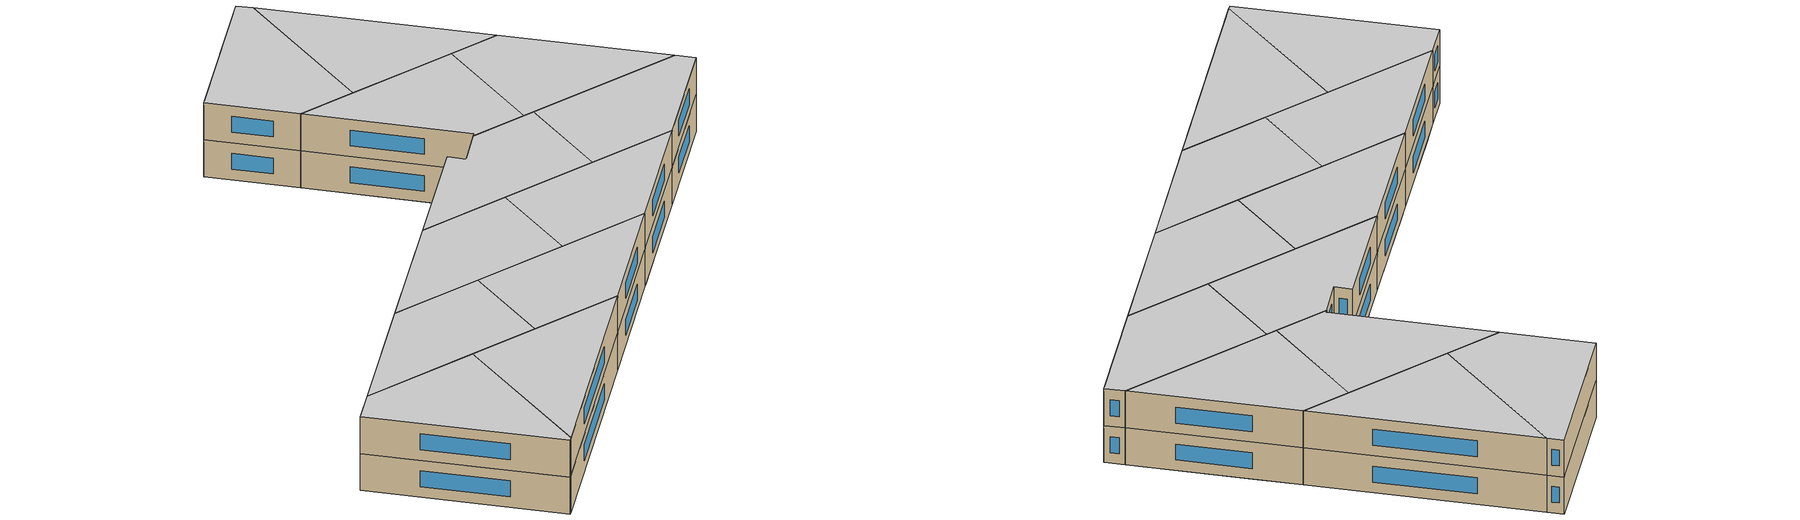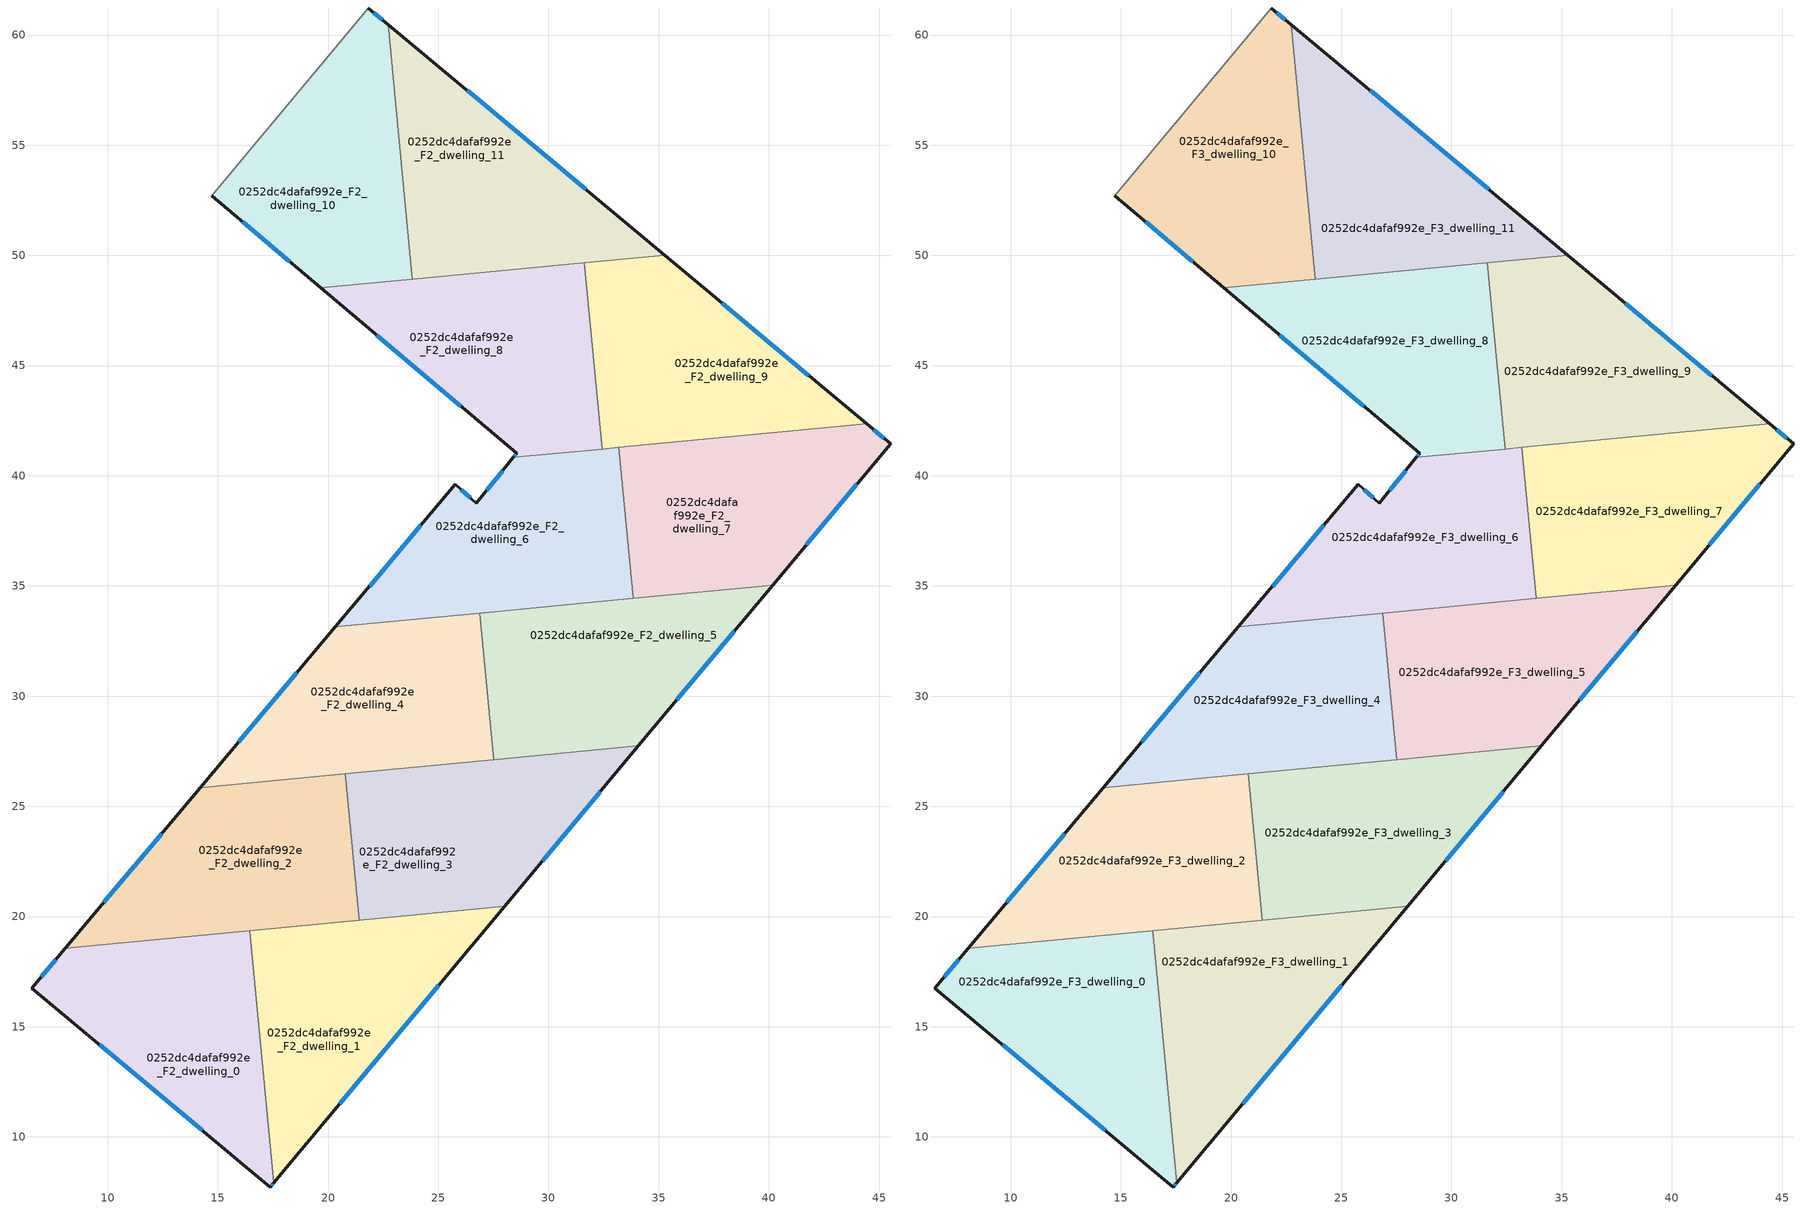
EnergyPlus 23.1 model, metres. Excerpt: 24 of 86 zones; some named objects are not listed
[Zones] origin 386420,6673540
0252dc4dafaf992e_F2_dwelling_0
 floor to 0252dc4dafaf992e_F1_dwelling_0 (EU_floor_Construction): 16.98,13.75 17.54,7.92 17.38,7.73 6.56,16.75 8.08,18.56 10.9,18.83 z6
 floor to 0252dc4dafaf992e_F1_dwelling_1 (EU_floor_Construction): 16.45,19.36 16.98,13.75 10.9,18.83 z6
 wall outside (EU_wall_Construction): 8.08,18.56 6.56,16.75 17.38,7.73 17.54,7.92 z6:9
 wall to 0252dc4dafaf992e_F2_dwelling_1 (EU_wall_Construction): 17.54,7.92 16.45,19.36 z6:9
 wall to 0252dc4dafaf992e_F2_dwelling_2 (EU_wall_Construction): 16.45,19.36 8.08,18.56 z6:9
 window (EU_Window_Construction): 17.42,7.78 17.49,7.87 / 9.65,14.17 14.29,10.31 / 7.64,18.04 6.99,17.27 z6.86:8.14
0252dc4dafaf992e_F2_dwelling_1
 floor to 0252dc4dafaf992e_F1_dwelling_1 (EU_floor_Construction): 22.98,14.44 20.18,11.08 16.98,13.75 16.45,19.36 17.03,19.41 z6
 floor to 0252dc4dafaf992e_F1_dwelling_0 (EU_floor_Construction): 20.18,11.08 17.54,7.92 16.98,13.75 z6
 floor to 0252dc4dafaf992e_F1_dwelling_2 (EU_floor_Construction): 25.79,17.81 22.98,14.44 17.03,19.41 23.16,20 z6
 floor to 0252dc4dafaf992e_F1_dwelling_3 (EU_floor_Construction): 28,20.46 25.79,17.81 23.16,20 z6
 wall outside (EU_wall_Construction): 17.54,7.92 28.01,20.46 z6:9
 wall to 0252dc4dafaf992e_F2_dwelling_3 (EU_wall_Construction): 28.01,20.46 21.41,19.83 z6:9
 wall to 0252dc4dafaf992e_F2_dwelling_2 (EU_wall_Construction): 21.41,19.83 16.45,19.36 z6:9
 window (EU_Window_Construction): 20.53,11.5 25.01,16.88 z6.86:8.14
0252dc4dafaf992e_F2_dwelling_10
 floor adiabatic (EU_floor_Construction): 23.53,52.02 23.82,48.92 19.67,48.53 14.71,52.71 17.99,56.64 z6
 floor to 0252dc4dafaf992e_F1_dwelling_10 (EU_floor_Construction): 22.72,60.47 23.53,52.02 17.99,56.64 21.82,61.23 z6
 wall outside (EU_wall_Construction): 22.72,60.47 21.82,61.23 / 14.71,52.71 19.67,48.53 z6:9
 wall adiabatic (EU_wall_Construction): 21.82,61.23 14.71,52.71 z6:9
 wall to 0252dc4dafaf992e_F2_dwelling_11 (EU_wall_Construction): 23.82,48.92 22.72,60.47 z6:9
 wall to 0252dc4dafaf992e_F2_dwelling_8 (EU_wall_Construction): 19.67,48.53 23.82,48.92 z6:9
 window (EU_Window_Construction): 22.46,60.69 22.08,61.01 / 16.13,51.52 18.26,49.72 z6.86:8.14
0252dc4dafaf992e_F2_dwelling_11
 floor to 0252dc4dafaf992e_F1_dwelling_10 (EU_floor_Construction): 33.67,51.34 32.33,49.73 26.88,49.21 23.53,52.02 22.72,60.47 z6
 floor adiabatic (EU_floor_Construction): 26.88,49.21 23.82,48.92 23.53,52.02 z6
 floor to 0252dc4dafaf992e_F1_dwelling_11 (EU_floor_Construction): 35.26,50.01 32.34,49.73 33.68,51.33 z6
 wall outside (EU_wall_Construction): 35.27,50.01 22.72,60.47 z6:9
 wall to 0252dc4dafaf992e_F2_dwelling_9 (EU_wall_Construction): 31.63,49.67 35.27,50.01 z6:9
 wall to 0252dc4dafaf992e_F2_dwelling_8 (EU_wall_Construction): 23.82,48.92 31.63,49.67 z6:9
 window (EU_Window_Construction): 31.68,53 26.3,57.48 z6.86:8.14
0252dc4dafaf992e_F2_dwelling_2
 floor to 0252dc4dafaf992e_F1_dwelling_2 (EU_floor_Construction): 21.24,21.61 21.41,19.83 17.03,19.41 12.19,23.45 14.2,25.85 15.96,26.01 z6
 floor to 0252dc4dafaf992e_F1_dwelling_3 (EU_floor_Construction): 20.78,26.47 21.24,21.61 15.96,26.01 z6
 floor to 0252dc4dafaf992e_F1_dwelling_1 (EU_floor_Construction): 17.03,19.41 10.9,18.83 9.37,20.1 12.19,23.45 z6
 floor to 0252dc4dafaf992e_F1_dwelling_0 (EU_floor_Construction): 10.9,18.83 8.08,18.56 9.37,20.1 z6
 wall outside (EU_wall_Construction): 14.2,25.85 8.08,18.56 z6:9
 wall to 0252dc4dafaf992e_F2_dwelling_3 (EU_wall_Construction): 21.41,19.83 20.78,26.47 z6:9
 wall to 0252dc4dafaf992e_F2_dwelling_4 (EU_wall_Construction): 20.78,26.47 14.2,25.85 z6:9
 window (EU_Window_Construction): 12.45,23.77 9.83,20.64 z6.86:8.14
0252dc4dafaf992e_F2_dwelling_3
 floor to 0252dc4dafaf992e_F1_dwelling_3 (EU_floor_Construction): 28.6,21.17 28,20.46 23.16,20 21.24,21.61 20.78,26.47 22.1,26.6 z6
 floor to 0252dc4dafaf992e_F1_dwelling_2 (EU_floor_Construction): 23.16,20 21.41,19.83 21.24,21.61 z6
 floor to 0252dc4dafaf992e_F1_dwelling_4 (EU_floor_Construction): 31.41,24.54 28.6,21.17 22.1,26.6 28.25,27.19 z6
 floor to 0252dc4dafaf992e_F1_dwelling_5 (EU_floor_Construction): 34.08,27.74 31.41,24.54 28.25,27.19 z6
 wall outside (EU_wall_Construction): 28.01,20.46 34.08,27.74 z6:9
 wall to 0252dc4dafaf992e_F2_dwelling_5 (EU_wall_Construction): 34.08,27.74 27.52,27.12 z6:9
 wall to 0252dc4dafaf992e_F2_dwelling_4 (EU_wall_Construction): 27.51,27.12 20.77,26.47 z6:9
 window (EU_Window_Construction): 29.74,22.54 32.35,25.66 z6.86:8.14
0252dc4dafaf992e_F2_dwelling_4
 floor to 0252dc4dafaf992e_F1_dwelling_4 (EU_floor_Construction): 27.44,27.86 27.52,27.12 22.1,26.6 17.83,30.17 20.33,33.15 21.03,33.21 z6
 floor to 0252dc4dafaf992e_F1_dwelling_5 (EU_floor_Construction): 26.88,33.77 27.44,27.86 21.03,33.21 z6
 floor to 0252dc4dafaf992e_F1_dwelling_3 (EU_floor_Construction): 22.1,26.6 15.96,26.01 15.01,26.81 17.83,30.17 z6
 floor to 0252dc4dafaf992e_F1_dwelling_2 (EU_floor_Construction): 15.96,26.01 14.2,25.85 15.01,26.81 z6
 wall outside (EU_wall_Construction): 20.33,33.15 14.2,25.85 z6:9
 wall to 0252dc4dafaf992e_F2_dwelling_5 (EU_wall_Construction): 27.52,27.12 26.88,33.77 z6:9
 wall to 0252dc4dafaf992e_F2_dwelling_6 (EU_wall_Construction): 26.88,33.77 20.33,33.15 z6:9
 window (EU_Window_Construction): 18.58,31.06 15.95,27.93 z6.86:8.14
0252dc4dafaf992e_F2_dwelling_5
 floor to 0252dc4dafaf992e_F1_dwelling_5 (EU_floor_Construction): 34.23,27.92 34.08,27.74 28.25,27.19 27.44,27.86 26.88,33.77 27.18,33.8 z6
 floor to 0252dc4dafaf992e_F1_dwelling_7 (EU_floor_Construction): 39.13,33.79 34.23,27.92 28.05,33.08 28.79,33.95 37.9,34.82 z6
 floor to 0252dc4dafaf992e_F1_dwelling_4 (EU_floor_Construction): 28.25,27.19 27.52,27.12 27.44,27.86 z6
 floor to 0252dc4dafaf992e_F1_dwelling_6 (EU_floor_Construction): 28.79,33.95 28.05,33.08 27.18,33.8 z6
 floor to 0252dc4dafaf992e_F1_dwelling_9 (EU_floor_Construction): 40.17,35.04 39.13,33.79 37.9,34.82 z6
 wall outside (EU_wall_Construction): 34.08,27.74 40.17,35.04 z6:9
 wall to 0252dc4dafaf992e_F2_dwelling_7 (EU_wall_Construction): 40.17,35.04 33.84,34.44 z6:9
 wall to 0252dc4dafaf992e_F2_dwelling_6 (EU_wall_Construction): 33.84,34.44 26.88,33.77 z6:9
 window (EU_Window_Construction): 35.82,29.83 38.43,32.96 z6.86:8.14
0252dc4dafaf992e_F2_dwelling_6
 floor to 0252dc4dafaf992e_F1_dwelling_6 (EU_floor_Construction): 32.96,38.95 28.79,33.95 27.18,33.8 23.48,36.89 25.77,39.61 26.73,38.76 28.41,40.83 30.47,41.03 z6
 floor to 0252dc4dafaf992e_F1_dwelling_7 (EU_floor_Construction): 33.45,38.54 33.84,34.44 28.79,33.95 32.96,38.95 z6
 floor to 0252dc4dafaf992e_F1_dwelling_5 (EU_floor_Construction): 27.18,33.8 21.03,33.21 20.65,33.53 23.48,36.89 z6
 floor to 0252dc4dafaf992e_F1_dwelling_9 (EU_floor_Construction): 33.18,41.29 33.45,38.54 30.47,41.03 z6
 floor to 0252dc4dafaf992e_F1_dwelling_4 (EU_floor_Construction): 21.03,33.21 20.33,33.15 20.65,33.53 z6
 wall outside (EU_wall_Construction): 28.41,40.83 26.73,38.76 25.77,39.61 20.33,33.15 z6:9
 wall to 0252dc4dafaf992e_F2_dwelling_7 (EU_wall_Construction): 33.84,34.44 33.18,41.29 z6:9
 wall to 0252dc4dafaf992e_F2_dwelling_8 (EU_wall_Construction): 32.44,41.21 28.41,40.83 z6:9
 wall to 0252dc4dafaf992e_F2_dwelling_9 (EU_wall_Construction): 33.18,41.28 32.44,41.21 z6:9
 window (EU_Window_Construction): 24.21,37.77 21.89,35 / 26.46,39 26.04,39.37 / 27.93,40.24 27.21,39.35 z6.86:8.14
0252dc4dafaf992e_F2_dwelling_7
 floor to 0252dc4dafaf992e_F1_dwelling_12 (EU_floor_Construction): 45.53,41.45 41.69,36.86 36.05,41.56 44.44,42.36 z6
 floor to 0252dc4dafaf992e_F1_dwelling_9 (EU_floor_Construction): 41.69,36.86 40.17,35.04 37.9,34.82 33.45,38.54 33.18,41.29 36.05,41.56 z6
 floor to 0252dc4dafaf992e_F1_dwelling_7 (EU_floor_Construction): 37.9,34.82 33.84,34.44 33.45,38.54 z6
 wall outside (EU_wall_Construction): 40.17,35.04 45.53,41.45 44.44,42.36 z6:9
 wall to 0252dc4dafaf992e_F2_dwelling_9 (EU_wall_Construction): 44.44,42.36 33.18,41.29 z6:9
 window (EU_Window_Construction): 41.7,36.87 44,39.62 / 45.22,41.71 44.75,42.1 z6.86:8.14
0252dc4dafaf992e_F2_dwelling_8
 floor to 0252dc4dafaf992e_F1_dwelling_9 (EU_floor_Construction): 32.09,44.87 32.43,41.21 30.47,41.03 29.34,41.97 28.56,41.02 26.51,42.76 29.84,46.75 z6
 floor to 0252dc4dafaf992e_F1_dwelling_11 (EU_floor_Construction): 31.7,48.97 32.09,44.87 29.84,46.75 z6
 floor to 0252dc4dafaf992e_F1_dwelling_6 (EU_floor_Construction): 30.47,41.03 28.41,40.83 28.57,41.02 29.34,41.97 z6
 floor to 0252dc4dafaf992e_F1_dwelling_8 (EU_floor_Construction): 29.84,46.75 27.28,43.68 26.51,42.76 19.67,48.53 26.88,49.21 z6
 floor adiabatic (EU_floor_Construction): 31.63,49.67 31.7,48.97 29.84,46.75 26.88,49.21 z6
 wall outside (EU_wall_Construction): 19.67,48.53 28.56,41.02 28.41,40.83 z6:9
 wall to 0252dc4dafaf992e_F2_dwelling_9 (EU_wall_Construction): 32.43,41.21 31.63,49.67 z6:9
 window (EU_Window_Construction): 28.52,40.97 28.45,40.89 / 22.21,46.38 26.02,43.17 z6.86:8.14
0252dc4dafaf992e_F2_dwelling_9
 floor to 0252dc4dafaf992e_F1_dwelling_11 (EU_floor_Construction): 37.63,48.04 33.79,43.44 32.09,44.87 31.7,48.97 32.34,49.73 35.26,50.01 z6
 floor to 0252dc4dafaf992e_F1_dwelling_12 (EU_floor_Construction): 44.44,42.36 36.05,41.56 33.79,43.44 37.63,48.04 z6
 floor to 0252dc4dafaf992e_F1_dwelling_9 (EU_floor_Construction): 36.05,41.56 32.43,41.21 32.09,44.87 z6
 floor adiabatic (EU_floor_Construction): 32.33,49.73 31.7,48.97 31.63,49.67 z6
 wall outside (EU_wall_Construction): 44.44,42.36 35.27,50.01 z6:9
 window (EU_Window_Construction): 41.82,44.55 37.89,47.83 z6.86:8.14
0252dc4dafaf992e_F3_dwelling_0
 floor to 0252dc4dafaf992e_F2_dwelling_0 (EU_floor_Construction): 16.45,19.36 17.54,7.92 17.38,7.73 6.56,16.75 8.08,18.56 z9
 wall outside (EU_wall_Construction): 8.08,18.56 6.56,16.75 17.38,7.73 17.54,7.92 z9:12
 wall to 0252dc4dafaf992e_F3_dwelling_1 (EU_wall_Construction): 17.54,7.92 16.45,19.36 z9:12
 wall to 0252dc4dafaf992e_F3_dwelling_2 (EU_wall_Construction): 16.45,19.36 8.08,18.56 z9:12
 window (EU_Window_Construction): 17.42,7.78 17.49,7.87 / 9.65,14.17 14.29,10.31 / 7.64,18.04 6.99,17.27 z9.86:11.14
 ceiling to 0252dc4dafaf992e_F4_dwelling_0 (EU_floor_Construction): 17.38,7.73 17.54,7.92 16.45,19.36 8.08,18.56 6.56,16.75 z12
0252dc4dafaf992e_F3_dwelling_1
 floor to 0252dc4dafaf992e_F2_dwelling_1 (EU_floor_Construction): 28.01,20.46 17.54,7.92 16.45,19.36 z9
 wall outside (EU_wall_Construction): 17.54,7.92 28.01,20.46 z9:12
 wall to 0252dc4dafaf992e_F3_dwelling_3 (EU_wall_Construction): 28.01,20.46 21.41,19.83 z9:12
 wall to 0252dc4dafaf992e_F3_dwelling_2 (EU_wall_Construction): 21.41,19.83 16.45,19.36 z9:12
 window (EU_Window_Construction): 20.53,11.5 25.01,16.88 z9.86:11.14
 ceiling to 0252dc4dafaf992e_F4_dwelling_1 (EU_floor_Construction): 17.54,7.92 28.01,20.46 16.45,19.36 z12
0252dc4dafaf992e_F3_dwelling_10
 floor to 0252dc4dafaf992e_F2_dwelling_10 (EU_floor_Construction): 22.72,60.47 23.82,48.92 19.67,48.53 14.71,52.71 21.82,61.23 z9
 wall outside (EU_wall_Construction): 22.72,60.47 21.82,61.23 / 14.71,52.71 19.67,48.53 z9:12
 wall adiabatic (EU_wall_Construction): 21.82,61.23 14.71,52.71 z9:12
 wall to 0252dc4dafaf992e_F3_dwelling_11 (EU_wall_Construction): 23.82,48.92 22.72,60.47 z9:12
 wall to 0252dc4dafaf992e_F3_dwelling_8 (EU_wall_Construction): 19.67,48.53 23.82,48.92 z9:12
 window (EU_Window_Construction): 22.46,60.69 22.08,61.01 / 16.13,51.52 18.26,49.72 z9.86:11.14
 ceiling to 0252dc4dafaf992e_F4_dwelling_10 (EU_floor_Construction): 23.82,48.92 22.72,60.47 21.82,61.23 14.71,52.71 19.67,48.53 z12
0252dc4dafaf992e_F3_dwelling_11
 floor to 0252dc4dafaf992e_F2_dwelling_11 (EU_floor_Construction): 35.27,50.01 23.82,48.92 22.72,60.47 z9
 wall outside (EU_wall_Construction): 35.27,50.01 22.72,60.47 z9:12
 wall to 0252dc4dafaf992e_F3_dwelling_9 (EU_wall_Construction): 31.63,49.67 35.27,50.01 z9:12
 wall to 0252dc4dafaf992e_F3_dwelling_8 (EU_wall_Construction): 23.82,48.92 31.63,49.67 z9:12
 window (EU_Window_Construction): 31.68,53 26.3,57.48 z9.86:11.14
 ceiling to 0252dc4dafaf992e_F4_dwelling_11 (EU_floor_Construction): 35.27,50.01 22.72,60.47 23.82,48.92 z12
0252dc4dafaf992e_F3_dwelling_2
 floor to 0252dc4dafaf992e_F2_dwelling_2 (EU_floor_Construction): 20.78,26.47 21.41,19.83 8.08,18.56 14.2,25.85 z9
 wall outside (EU_wall_Construction): 14.2,25.85 8.08,18.56 z9:12
 wall to 0252dc4dafaf992e_F3_dwelling_3 (EU_wall_Construction): 21.41,19.83 20.78,26.47 z9:12
 wall to 0252dc4dafaf992e_F3_dwelling_4 (EU_wall_Construction): 20.78,26.47 14.2,25.85 z9:12
 window (EU_Window_Construction): 12.45,23.77 9.83,20.64 z9.86:11.14
 ceiling to 0252dc4dafaf992e_F4_dwelling_2 (EU_floor_Construction): 21.41,19.83 20.78,26.47 14.2,25.85 8.08,18.56 z12
0252dc4dafaf992e_F3_dwelling_3
 floor to 0252dc4dafaf992e_F2_dwelling_3 (EU_floor_Construction): 34.08,27.74 28.01,20.46 21.41,19.83 20.78,26.47 z9
 wall outside (EU_wall_Construction): 28.01,20.46 34.08,27.74 z9:12
 wall to 0252dc4dafaf992e_F3_dwelling_5 (EU_wall_Construction): 34.08,27.74 27.52,27.12 z9:12
 wall to 0252dc4dafaf992e_F3_dwelling_4 (EU_wall_Construction): 27.51,27.12 20.77,26.47 z9:12
 window (EU_Window_Construction): 29.74,22.54 32.35,25.66 z9.86:11.14
 ceiling to 0252dc4dafaf992e_F4_dwelling_3 (EU_floor_Construction): 28.01,20.46 34.08,27.74 20.78,26.47 21.41,19.83 z12
0252dc4dafaf992e_F3_dwelling_4
 floor to 0252dc4dafaf992e_F2_dwelling_4 (EU_floor_Construction): 26.88,33.77 27.52,27.12 14.2,25.85 20.33,33.15 z9
 wall outside (EU_wall_Construction): 20.33,33.15 14.2,25.85 z9:12
 wall to 0252dc4dafaf992e_F3_dwelling_5 (EU_wall_Construction): 27.52,27.12 26.88,33.77 z9:12
 wall to 0252dc4dafaf992e_F3_dwelling_6 (EU_wall_Construction): 26.88,33.77 20.33,33.15 z9:12
 window (EU_Window_Construction): 18.58,31.06 15.95,27.93 z9.86:11.14
 ceiling to 0252dc4dafaf992e_F4_dwelling_4 (EU_floor_Construction): 27.52,27.12 26.88,33.77 20.33,33.15 14.2,25.85 z12
0252dc4dafaf992e_F3_dwelling_5
 floor to 0252dc4dafaf992e_F2_dwelling_5 (EU_floor_Construction): 40.17,35.04 34.08,27.74 27.52,27.12 26.88,33.77 z9
 wall outside (EU_wall_Construction): 34.08,27.74 40.17,35.04 z9:12
 wall to 0252dc4dafaf992e_F3_dwelling_7 (EU_wall_Construction): 40.17,35.04 33.84,34.44 z9:12
 wall to 0252dc4dafaf992e_F3_dwelling_6 (EU_wall_Construction): 33.84,34.44 26.88,33.77 z9:12
 window (EU_Window_Construction): 35.82,29.83 38.43,32.96 z9.86:11.14
 ceiling to 0252dc4dafaf992e_F4_dwelling_5 (EU_floor_Construction): 34.08,27.74 40.17,35.04 26.88,33.77 27.52,27.12 z12
0252dc4dafaf992e_F3_dwelling_6
 floor to 0252dc4dafaf992e_F2_dwelling_6 (EU_floor_Construction): 33.18,41.29 33.84,34.44 20.33,33.15 25.77,39.61 26.73,38.76 28.41,40.83 z9
 wall outside (EU_wall_Construction): 28.41,40.83 26.73,38.76 25.77,39.61 20.33,33.15 z9:12
 wall to 0252dc4dafaf992e_F3_dwelling_7 (EU_wall_Construction): 33.84,34.44 33.18,41.29 z9:12
 wall to 0252dc4dafaf992e_F3_dwelling_8 (EU_wall_Construction): 32.44,41.21 28.41,40.83 z9:12
 wall to 0252dc4dafaf992e_F3_dwelling_9 (EU_wall_Construction): 33.18,41.28 32.44,41.21 z9:12
 window (EU_Window_Construction): 24.21,37.77 21.89,35 / 26.46,39 26.04,39.37 / 27.93,40.24 27.21,39.35 z9.86:11.14
 ceiling to 0252dc4dafaf992e_F4_dwelling_6 (EU_floor_Construction): 33.84,34.44 33.18,41.29 28.41,40.83 26.73,38.76 25.77,39.61 20.33,33.15 z12
0252dc4dafaf992e_F3_dwelling_7
 floor to 0252dc4dafaf992e_F2_dwelling_7 (EU_floor_Construction): 45.53,41.45 40.17,35.04 33.84,34.44 33.18,41.29 44.44,42.36 z9
 wall outside (EU_wall_Construction): 40.17,35.04 45.53,41.45 44.44,42.36 z9:12
 wall to 0252dc4dafaf992e_F3_dwelling_9 (EU_wall_Construction): 44.44,42.36 33.18,41.29 z9:12
 window (EU_Window_Construction): 41.7,36.87 44,39.62 / 45.22,41.71 44.75,42.1 z9.86:11.14
 ceiling to 0252dc4dafaf992e_F4_dwelling_7 (EU_floor_Construction): 40.17,35.04 45.53,41.45 44.44,42.36 33.18,41.29 33.84,34.44 z12
0252dc4dafaf992e_F3_dwelling_8
 floor to 0252dc4dafaf992e_F2_dwelling_8 (EU_floor_Construction): 31.63,49.67 32.43,41.21 28.41,40.83 28.56,41.02 19.67,48.53 z9
 wall outside (EU_wall_Construction): 19.67,48.53 28.56,41.02 28.41,40.83 z9:12
 wall to 0252dc4dafaf992e_F3_dwelling_9 (EU_wall_Construction): 32.43,41.21 31.63,49.67 z9:12
 window (EU_Window_Construction): 28.52,40.97 28.45,40.89 / 22.21,46.38 26.02,43.17 z9.86:11.14
 ceiling to 0252dc4dafaf992e_F4_dwelling_8 (EU_floor_Construction): 32.43,41.21 31.63,49.67 19.67,48.53 28.56,41.02 28.41,40.83 z12
0252dc4dafaf992e_F3_dwelling_9
 floor to 0252dc4dafaf992e_F2_dwelling_9 (EU_floor_Construction): 44.44,42.36 32.43,41.21 31.63,49.67 35.27,50.01 z9
 wall outside (EU_wall_Construction): 44.44,42.36 35.27,50.01 z9:12
 window (EU_Window_Construction): 41.82,44.55 37.89,47.83 z9.86:11.14
 ceiling to 0252dc4dafaf992e_F4_dwelling_9 (EU_floor_Construction): 44.44,42.36 35.27,50.01 31.63,49.67 32.43,41.21 z12
[Building]
EU S2 Campaign: North Axis=0; Terrain=City; Solar Distribution=FullExterior
[Site:Location]
Helsinki-Vantaa.AP: Latitude=60.317; Longitude=24.963; Time Zone=2; Elevation=54.6
[SizingPeriod:WeatherFileDays]
AnnualSizingPeriod: Begin Month=1; Begin Day of Month=1; End Month=12; End Day of Month=31; Day of Week for Start Day=Monday; Use Weather File Daylight Saving Period=No; Use Weather File Rain and Snow Indicators=No
[MATERIAL]
EU_InternalMass_Material: Roughness=MediumRough; Thickness=0.1; Conductivity=1; Density=1800; Specific Heat=900; Thermal Absorptance=0.9; Solar Absorptance=0.7; Visible Absorptance=0.7
[MATERIAL:NOMASS] Roughness=MediumRough; Thermal Absorptance=0.9; Solar Absorptance=0.7; Visible Absorptance=0.7
Name | Thermal Resistance
EU_wall_NoMass | 1.10183
EU_floor_NoMass | 1.70606
[WINDOWMATERIAL:SIMPLEGLAZINGSYSTEM]
EU_Window_SimpleGlazing: UFactor=3.11035; Solar Heat Gain Coefficient=0.8; Visible Transmittance=0.8
[CONSTRUCTION]
EU_wall_Construction: EU_wall_NoMass
EU_floor_Construction: EU_floor_NoMass
EU_Window_Construction: EU_Window_SimpleGlazing
EU_InternalMass_Construction: EU_InternalMass_Material
[ZONE] Type=1; Multiplier=1; Ceiling Height=autocalculate; Floor Area=autocalculate; Part of Total Floor Area=Yes
Name | Volume
0252dc4dafaf992e_F2_dwelling_0; 0252dc4dafaf992e_F3_dwelling_0 | 200.117
0252dc4dafaf992e_F2_dwelling_1; 0252dc4dafaf992e_F3_dwelling_1 | 200.104
0252dc4dafaf992e_F2_dwelling_10; 0252dc4dafaf992e_F3_dwelling_10 | 200.106
0252dc4dafaf992e_F2_dwelling_11; 0252dc4dafaf992e_F3_dwelling_11 | 200.105
0252dc4dafaf992e_F2_dwelling_2; 0252dc4dafaf992e_F3_dwelling_2 | 200.112
0252dc4dafaf992e_F2_dwelling_3; 0252dc4dafaf992e_F3_dwelling_3 | 200.118
0252dc4dafaf992e_F2_dwelling_4; 0252dc4dafaf992e_F3_dwelling_4 | 200.073
0252dc4dafaf992e_F2_dwelling_5; 0252dc4dafaf992e_F3_dwelling_5 | 200.084
0252dc4dafaf992e_F2_dwelling_6; 0252dc4dafaf992e_F3_dwelling_6 | 200.094
0252dc4dafaf992e_F2_dwelling_7; 0252dc4dafaf992e_F3_dwelling_7 | 200.097
0252dc4dafaf992e_F2_dwelling_8; 0252dc4dafaf992e_F3_dwelling_8 | 200.096
0252dc4dafaf992e_F2_dwelling_9; 0252dc4dafaf992e_F3_dwelling_9 | 200.093
[INTERNALMASS] Construction=EU_InternalMass_Construction
Name | Zone or ZoneList | Surface Area
0252dc4dafaf992e_F2_dwelling_0_EU_InternalMass | 0252dc4dafaf992e_F2_dwelling_0 | 66.7047
0252dc4dafaf992e_F2_dwelling_1_EU_InternalMass | 0252dc4dafaf992e_F2_dwelling_1 | 66.6983
0252dc4dafaf992e_F2_dwelling_2_EU_InternalMass | 0252dc4dafaf992e_F2_dwelling_2 | 66.7028
0252dc4dafaf992e_F2_dwelling_3_EU_InternalMass | 0252dc4dafaf992e_F2_dwelling_3 | 66.7044
0252dc4dafaf992e_F2_dwelling_4_EU_InternalMass | 0252dc4dafaf992e_F2_dwelling_4 | 66.6909
0252dc4dafaf992e_F2_dwelling_5_EU_InternalMass | 0252dc4dafaf992e_F2_dwelling_5 | 66.6974
0252dc4dafaf992e_F2_dwelling_6_EU_InternalMass | 0252dc4dafaf992e_F2_dwelling_6 | 66.6972
0252dc4dafaf992e_F2_dwelling_7_EU_InternalMass | 0252dc4dafaf992e_F2_dwelling_7 | 66.6993
0252dc4dafaf992e_F2_dwelling_8_EU_InternalMass | 0252dc4dafaf992e_F2_dwelling_8 | 66.7009
0252dc4dafaf992e_F2_dwelling_9_EU_InternalMass | 0252dc4dafaf992e_F2_dwelling_9 | 66.6988
0252dc4dafaf992e_F2_dwelling_10_EU_InternalMass | 0252dc4dafaf992e_F2_dwelling_10 | 66.7026
0252dc4dafaf992e_F2_dwelling_11_EU_InternalMass | 0252dc4dafaf992e_F2_dwelling_11 | 66.7003
0252dc4dafaf992e_F3_dwelling_0_EU_InternalMass | 0252dc4dafaf992e_F3_dwelling_0 | 66.7047
0252dc4dafaf992e_F3_dwelling_1_EU_InternalMass | 0252dc4dafaf992e_F3_dwelling_1 | 66.6983
0252dc4dafaf992e_F3_dwelling_2_EU_InternalMass | 0252dc4dafaf992e_F3_dwelling_2 | 66.7028
0252dc4dafaf992e_F3_dwelling_3_EU_InternalMass | 0252dc4dafaf992e_F3_dwelling_3 | 66.7044
0252dc4dafaf992e_F3_dwelling_4_EU_InternalMass | 0252dc4dafaf992e_F3_dwelling_4 | 66.6909
0252dc4dafaf992e_F3_dwelling_5_EU_InternalMass | 0252dc4dafaf992e_F3_dwelling_5 | 66.6974
0252dc4dafaf992e_F3_dwelling_6_EU_InternalMass | 0252dc4dafaf992e_F3_dwelling_6 | 66.6972
0252dc4dafaf992e_F3_dwelling_7_EU_InternalMass | 0252dc4dafaf992e_F3_dwelling_7 | 66.6993
0252dc4dafaf992e_F3_dwelling_8_EU_InternalMass | 0252dc4dafaf992e_F3_dwelling_8 | 66.7009
0252dc4dafaf992e_F3_dwelling_9_EU_InternalMass | 0252dc4dafaf992e_F3_dwelling_9 | 66.6988
0252dc4dafaf992e_F3_dwelling_10_EU_InternalMass | 0252dc4dafaf992e_F3_dwelling_10 | 66.7026
0252dc4dafaf992e_F3_dwelling_11_EU_InternalMass | 0252dc4dafaf992e_F3_dwelling_11 | 66.7003
[OTHEREQUIPMENT] Fuel Type=Electricity; Design Level Calculation Method=Watts/Area; Power per Zone Floor Area=1; Fraction Latent=0; Fraction Radiant=0; Fraction Lost=0; Carbon Dioxide Generation Rate=0; EndUse Subcategory=EU_Step8_InternalGains
Name | Zone or ZoneList or Space or SpaceList | Schedule
EU_Step8_InternalGain_0252dc4dafaf992e_F2_dwelling_0_f000 | 0252dc4dafaf992e_F2_dwelling_0 | EU_Step8_GainSchedule_0252dc4dafaf992e_F2_dwelling_0_f000
EU_Step8_InternalGain_0252dc4dafaf992e_F2_dwelling_1_f000 | 0252dc4dafaf992e_F2_dwelling_1 | EU_Step8_GainSchedule_0252dc4dafaf992e_F2_dwelling_1_f000
EU_Step8_InternalGain_0252dc4dafaf992e_F2_dwelling_2_f000 | 0252dc4dafaf992e_F2_dwelling_2 | EU_Step8_GainSchedule_0252dc4dafaf992e_F2_dwelling_2_f000
EU_Step8_InternalGain_0252dc4dafaf992e_F2_dwelling_3_f000 | 0252dc4dafaf992e_F2_dwelling_3 | EU_Step8_GainSchedule_0252dc4dafaf992e_F2_dwelling_3_f000
EU_Step8_InternalGain_0252dc4dafaf992e_F2_dwelling_4_f000 | 0252dc4dafaf992e_F2_dwelling_4 | EU_Step8_GainSchedule_0252dc4dafaf992e_F2_dwelling_4_f000
EU_Step8_InternalGain_0252dc4dafaf992e_F2_dwelling_5_f000 | 0252dc4dafaf992e_F2_dwelling_5 | EU_Step8_GainSchedule_0252dc4dafaf992e_F2_dwelling_5_f000
EU_Step8_InternalGain_0252dc4dafaf992e_F2_dwelling_6_f000 | 0252dc4dafaf992e_F2_dwelling_6 | EU_Step8_GainSchedule_0252dc4dafaf992e_F2_dwelling_6_f000
EU_Step8_InternalGain_0252dc4dafaf992e_F2_dwelling_7_f000 | 0252dc4dafaf992e_F2_dwelling_7 | EU_Step8_GainSchedule_0252dc4dafaf992e_F2_dwelling_7_f000
EU_Step8_InternalGain_0252dc4dafaf992e_F2_dwelling_8_f000 | 0252dc4dafaf992e_F2_dwelling_8 | EU_Step8_GainSchedule_0252dc4dafaf992e_F2_dwelling_8_f000
EU_Step8_InternalGain_0252dc4dafaf992e_F2_dwelling_9_f000 | 0252dc4dafaf992e_F2_dwelling_9 | EU_Step8_GainSchedule_0252dc4dafaf992e_F2_dwelling_9_f000
EU_Step8_InternalGain_0252dc4dafaf992e_F2_dwelling_10_f000 | 0252dc4dafaf992e_F2_dwelling_10 | EU_Step8_GainSchedule_0252dc4dafaf992e_F2_dwelling_10_f000
EU_Step8_InternalGain_0252dc4dafaf992e_F2_dwelling_11_f000 | 0252dc4dafaf992e_F2_dwelling_11 | EU_Step8_GainSchedule_0252dc4dafaf992e_F2_dwelling_11_f000
EU_Step8_InternalGain_0252dc4dafaf992e_F3_dwelling_0_f000 | 0252dc4dafaf992e_F3_dwelling_0 | EU_Step8_GainSchedule_0252dc4dafaf992e_F3_dwelling_0_f000
EU_Step8_InternalGain_0252dc4dafaf992e_F3_dwelling_1_f000 | 0252dc4dafaf992e_F3_dwelling_1 | EU_Step8_GainSchedule_0252dc4dafaf992e_F3_dwelling_1_f000
EU_Step8_InternalGain_0252dc4dafaf992e_F3_dwelling_2_f000 | 0252dc4dafaf992e_F3_dwelling_2 | EU_Step8_GainSchedule_0252dc4dafaf992e_F3_dwelling_2_f000
EU_Step8_InternalGain_0252dc4dafaf992e_F3_dwelling_3_f000 | 0252dc4dafaf992e_F3_dwelling_3 | EU_Step8_GainSchedule_0252dc4dafaf992e_F3_dwelling_3_f000
EU_Step8_InternalGain_0252dc4dafaf992e_F3_dwelling_4_f000 | 0252dc4dafaf992e_F3_dwelling_4 | EU_Step8_GainSchedule_0252dc4dafaf992e_F3_dwelling_4_f000
EU_Step8_InternalGain_0252dc4dafaf992e_F3_dwelling_5_f000 | 0252dc4dafaf992e_F3_dwelling_5 | EU_Step8_GainSchedule_0252dc4dafaf992e_F3_dwelling_5_f000
EU_Step8_InternalGain_0252dc4dafaf992e_F3_dwelling_6_f000 | 0252dc4dafaf992e_F3_dwelling_6 | EU_Step8_GainSchedule_0252dc4dafaf992e_F3_dwelling_6_f000
EU_Step8_InternalGain_0252dc4dafaf992e_F3_dwelling_7_f000 | 0252dc4dafaf992e_F3_dwelling_7 | EU_Step8_GainSchedule_0252dc4dafaf992e_F3_dwelling_7_f000
EU_Step8_InternalGain_0252dc4dafaf992e_F3_dwelling_8_f000 | 0252dc4dafaf992e_F3_dwelling_8 | EU_Step8_GainSchedule_0252dc4dafaf992e_F3_dwelling_8_f000
EU_Step8_InternalGain_0252dc4dafaf992e_F3_dwelling_9_f000 | 0252dc4dafaf992e_F3_dwelling_9 | EU_Step8_GainSchedule_0252dc4dafaf992e_F3_dwelling_9_f000
EU_Step8_InternalGain_0252dc4dafaf992e_F3_dwelling_10_f000 | 0252dc4dafaf992e_F3_dwelling_10 | EU_Step8_GainSchedule_0252dc4dafaf992e_F3_dwelling_10_f000
EU_Step8_InternalGain_0252dc4dafaf992e_F3_dwelling_11_f000 | 0252dc4dafaf992e_F3_dwelling_11 | EU_Step8_GainSchedule_0252dc4dafaf992e_F3_dwelling_11_f000
[ZONEVENTILATION:DESIGNFLOWRATE] Schedule=EU_AlwaysOn; Design Flow Rate Calculation Method=AirChanges/Hour; Air Changes per Hour=0.756316; Ventilation Type=Natural; Fan Pressure Rise=0; Fan Total Efficiency=1; Constant Term Coefficient=1; Temperature Term Coefficient=0; Velocity Term Coefficient=0; Velocity Squared Term Coefficient=0; Minimum Indoor Temperature=-100; Maximum Indoor Temperature=100; Delta Temperature=-100; Minimum Outdoor Temperature=-100; Maximum Outdoor Temperature=100; Maximum Wind Speed=40
Name | Zone or ZoneList or Space or SpaceList
EU_ConstantAir_0252dc4dafaf992e_F2_dwelling_0 | 0252dc4dafaf992e_F2_dwelling_0
EU_ConstantAir_0252dc4dafaf992e_F2_dwelling_1 | 0252dc4dafaf992e_F2_dwelling_1
EU_ConstantAir_0252dc4dafaf992e_F2_dwelling_2 | 0252dc4dafaf992e_F2_dwelling_2
EU_ConstantAir_0252dc4dafaf992e_F2_dwelling_3 | 0252dc4dafaf992e_F2_dwelling_3
EU_ConstantAir_0252dc4dafaf992e_F2_dwelling_4 | 0252dc4dafaf992e_F2_dwelling_4
EU_ConstantAir_0252dc4dafaf992e_F2_dwelling_5 | 0252dc4dafaf992e_F2_dwelling_5
EU_ConstantAir_0252dc4dafaf992e_F2_dwelling_6 | 0252dc4dafaf992e_F2_dwelling_6
EU_ConstantAir_0252dc4dafaf992e_F2_dwelling_7 | 0252dc4dafaf992e_F2_dwelling_7
EU_ConstantAir_0252dc4dafaf992e_F2_dwelling_8 | 0252dc4dafaf992e_F2_dwelling_8
EU_ConstantAir_0252dc4dafaf992e_F2_dwelling_9 | 0252dc4dafaf992e_F2_dwelling_9
EU_ConstantAir_0252dc4dafaf992e_F2_dwelling_10 | 0252dc4dafaf992e_F2_dwelling_10
EU_ConstantAir_0252dc4dafaf992e_F2_dwelling_11 | 0252dc4dafaf992e_F2_dwelling_11
EU_ConstantAir_0252dc4dafaf992e_F3_dwelling_0 | 0252dc4dafaf992e_F3_dwelling_0
EU_ConstantAir_0252dc4dafaf992e_F3_dwelling_1 | 0252dc4dafaf992e_F3_dwelling_1
EU_ConstantAir_0252dc4dafaf992e_F3_dwelling_2 | 0252dc4dafaf992e_F3_dwelling_2
EU_ConstantAir_0252dc4dafaf992e_F3_dwelling_3 | 0252dc4dafaf992e_F3_dwelling_3
EU_ConstantAir_0252dc4dafaf992e_F3_dwelling_4 | 0252dc4dafaf992e_F3_dwelling_4
EU_ConstantAir_0252dc4dafaf992e_F3_dwelling_5 | 0252dc4dafaf992e_F3_dwelling_5
EU_ConstantAir_0252dc4dafaf992e_F3_dwelling_6 | 0252dc4dafaf992e_F3_dwelling_6
EU_ConstantAir_0252dc4dafaf992e_F3_dwelling_7 | 0252dc4dafaf992e_F3_dwelling_7
EU_ConstantAir_0252dc4dafaf992e_F3_dwelling_8 | 0252dc4dafaf992e_F3_dwelling_8
EU_ConstantAir_0252dc4dafaf992e_F3_dwelling_9 | 0252dc4dafaf992e_F3_dwelling_9
EU_ConstantAir_0252dc4dafaf992e_F3_dwelling_10 | 0252dc4dafaf992e_F3_dwelling_10
EU_ConstantAir_0252dc4dafaf992e_F3_dwelling_11 | 0252dc4dafaf992e_F3_dwelling_11
[HVACTEMPLATE:ZONE:IDEALLOADSAIRSYSTEM] System Availability Schedule=EU_AlwaysOn; Maximum Heating Supply Air Temperature=50; Minimum Cooling Supply Air Temperature=13; Maximum Heating Supply Air Humidity Ratio=0.0156; Minimum Cooling Supply Air Humidity Ratio=0.0077; Heating Limit=NoLimit; Cooling Limit=NoLimit; Heating Availability Schedule=EU_AlwaysOn; Cooling Availability Schedule=EU_CoolingOff; Dehumidification Control Type=ConstantSensibleHeatRatio; Cooling Sensible Heat Ratio=0.7; Dehumidification Setpoint=60; Humidification Control Type=None; Humidification Setpoint=30; Outdoor Air Method=None; Outdoor Air Flow Rate per Person=0.00944; Outdoor Air Flow Rate per Zone Floor Area=0; Outdoor Air Flow Rate per Zone=0; Demand Controlled Ventilation Type=None; Outdoor Air Economizer Type=NoEconomizer; Heat Recovery Type=None; Sensible Heat Recovery Effectiveness=0.7; Latent Heat Recovery Effectiveness=0.65
Name | Template Thermostat
0252dc4dafaf992e_F2_dwelling_0 | EU_HeatOnly_0252dc4dafaf992e_F2_dwelling_0
0252dc4dafaf992e_F2_dwelling_1 | EU_HeatOnly_0252dc4dafaf992e_F2_dwelling_1
0252dc4dafaf992e_F2_dwelling_2 | EU_HeatOnly_0252dc4dafaf992e_F2_dwelling_2
0252dc4dafaf992e_F2_dwelling_3 | EU_HeatOnly_0252dc4dafaf992e_F2_dwelling_3
0252dc4dafaf992e_F2_dwelling_4 | EU_HeatOnly_0252dc4dafaf992e_F2_dwelling_4
0252dc4dafaf992e_F2_dwelling_5 | EU_HeatOnly_0252dc4dafaf992e_F2_dwelling_5
0252dc4dafaf992e_F2_dwelling_6 | EU_HeatOnly_0252dc4dafaf992e_F2_dwelling_6
0252dc4dafaf992e_F2_dwelling_7 | EU_HeatOnly_0252dc4dafaf992e_F2_dwelling_7
0252dc4dafaf992e_F2_dwelling_8 | EU_HeatOnly_0252dc4dafaf992e_F2_dwelling_8
0252dc4dafaf992e_F2_dwelling_9 | EU_HeatOnly_0252dc4dafaf992e_F2_dwelling_9
0252dc4dafaf992e_F2_dwelling_10 | EU_HeatOnly_0252dc4dafaf992e_F2_dwelling_10
0252dc4dafaf992e_F2_dwelling_11 | EU_HeatOnly_0252dc4dafaf992e_F2_dwelling_11
0252dc4dafaf992e_F3_dwelling_0 | EU_HeatOnly_0252dc4dafaf992e_F3_dwelling_0
0252dc4dafaf992e_F3_dwelling_1 | EU_HeatOnly_0252dc4dafaf992e_F3_dwelling_1
0252dc4dafaf992e_F3_dwelling_2 | EU_HeatOnly_0252dc4dafaf992e_F3_dwelling_2
0252dc4dafaf992e_F3_dwelling_3 | EU_HeatOnly_0252dc4dafaf992e_F3_dwelling_3
0252dc4dafaf992e_F3_dwelling_4 | EU_HeatOnly_0252dc4dafaf992e_F3_dwelling_4
0252dc4dafaf992e_F3_dwelling_5 | EU_HeatOnly_0252dc4dafaf992e_F3_dwelling_5
0252dc4dafaf992e_F3_dwelling_6 | EU_HeatOnly_0252dc4dafaf992e_F3_dwelling_6
0252dc4dafaf992e_F3_dwelling_7 | EU_HeatOnly_0252dc4dafaf992e_F3_dwelling_7
0252dc4dafaf992e_F3_dwelling_8 | EU_HeatOnly_0252dc4dafaf992e_F3_dwelling_8
0252dc4dafaf992e_F3_dwelling_9 | EU_HeatOnly_0252dc4dafaf992e_F3_dwelling_9
0252dc4dafaf992e_F3_dwelling_10 | EU_HeatOnly_0252dc4dafaf992e_F3_dwelling_10
0252dc4dafaf992e_F3_dwelling_11 | EU_HeatOnly_0252dc4dafaf992e_F3_dwelling_11
[SIZING:ZONE] Zone Cooling Design Supply Air Temperature Input Method=SupplyAirTemperature; Zone Cooling Design Supply Air Temperature=13; Zone Heating Design Supply Air Temperature Input Method=SupplyAirTemperature; Zone Heating Design Supply Air Temperature=50; Zone Cooling Design Supply Air Humidity Ratio=0.008; Zone Heating Design Supply Air Humidity Ratio=0.008; Cooling Design Air Flow Method=DesignDay; Cooling Design Air Flow Rate=0; Cooling Minimum Air Flow per Zone Floor Area=0.000762; Cooling Minimum Air Flow=0; Cooling Minimum Air Flow Fraction=0.2; Heating Design Air Flow Method=DesignDay; Heating Design Air Flow Rate=0; Heating Maximum Air Flow per Zone Floor Area=0.002032; Heating Maximum Air Flow=0.141576; Heating Maximum Air Flow Fraction=0.3; Account for Dedicated Outdoor Air System=No; Dedicated Outdoor Air System Control Strategy=NeutralSupplyAir; Dedicated Outdoor Air Low Setpoint Temperature for Design=autosize; Dedicated Outdoor Air High Setpoint Temperature for Design=autosize; Zone Load Sizing Method=Sensible Load Only No Latent Load; Zone Latent Cooling Design Supply Air Humidity Ratio Input Method=HumidityRatioDifference; Zone Cooling Design Supply Air Humidity Ratio Difference=0.005; Zone Latent Heating Design Supply Air Humidity Ratio Input Method=HumidityRatioDifference; Zone Humidification Design Supply Air Humidity Ratio Difference=0.005
0252dc4dafaf992e_F2_dwelling_0; 0252dc4dafaf992e_F2_dwelling_1; 0252dc4dafaf992e_F2_dwelling_2; 0252dc4dafaf992e_F2_dwelling_3; 0252dc4dafaf992e_F2_dwelling_4; 0252dc4dafaf992e_F2_dwelling_5; 0252dc4dafaf992e_F2_dwelling_6; 0252dc4dafaf992e_F2_dwelling_7; 0252dc4dafaf992e_F2_dwelling_8; 0252dc4dafaf992e_F2_dwelling_9; 0252dc4dafaf992e_F2_dwelling_10; 0252dc4dafaf992e_F2_dwelling_11; 0252dc4dafaf992e_F3_dwelling_0; 0252dc4dafaf992e_F3_dwelling_1; 0252dc4dafaf992e_F3_dwelling_2; 0252dc4dafaf992e_F3_dwelling_3; 0252dc4dafaf992e_F3_dwelling_4; 0252dc4dafaf992e_F3_dwelling_5; 0252dc4dafaf992e_F3_dwelling_6; 0252dc4dafaf992e_F3_dwelling_7; 0252dc4dafaf992e_F3_dwelling_8; 0252dc4dafaf992e_F3_dwelling_9; 0252dc4dafaf992e_F3_dwelling_10; 0252dc4dafaf992e_F3_dwelling_11
[SCHEDULE:CONSTANT]
Name | Hourly Value
EU_AlwaysOn | 1
EU_CoolingOff | 0
[SCHEDULE:FILE] Column Number=1; Rows to Skip at Top=0; Number of Hours of Data=8760; Column Separator=Comma; Interpolate to Timestep=No; Minutes per Item=60; Adjust Schedule for Daylight Savings=Yes
Name | File
EU_Step8_GainSchedule_0252dc4dafaf992e_F2_dwelling_0_f000 | ../../schedules/0252dc4dafaf992e/0252dc4dafaf992e_F2_dwelling_0_f000_gain.csv
EU_Step8_GainSchedule_0252dc4dafaf992e_F2_dwelling_1_f000 | ../../schedules/0252dc4dafaf992e/0252dc4dafaf992e_F2_dwelling_1_f000_gain.csv
EU_Step8_GainSchedule_0252dc4dafaf992e_F2_dwelling_2_f000 | ../../schedules/0252dc4dafaf992e/0252dc4dafaf992e_F2_dwelling_2_f000_gain.csv
EU_Step8_GainSchedule_0252dc4dafaf992e_F2_dwelling_3_f000 | ../../schedules/0252dc4dafaf992e/0252dc4dafaf992e_F2_dwelling_3_f000_gain.csv
EU_Step8_GainSchedule_0252dc4dafaf992e_F2_dwelling_4_f000 | ../../schedules/0252dc4dafaf992e/0252dc4dafaf992e_F2_dwelling_4_f000_gain.csv
EU_Step8_GainSchedule_0252dc4dafaf992e_F2_dwelling_5_f000 | ../../schedules/0252dc4dafaf992e/0252dc4dafaf992e_F2_dwelling_5_f000_gain.csv
EU_Step8_GainSchedule_0252dc4dafaf992e_F2_dwelling_6_f000 | ../../schedules/0252dc4dafaf992e/0252dc4dafaf992e_F2_dwelling_6_f000_gain.csv
EU_Step8_GainSchedule_0252dc4dafaf992e_F2_dwelling_7_f000 | ../../schedules/0252dc4dafaf992e/0252dc4dafaf992e_F2_dwelling_7_f000_gain.csv
EU_Step8_GainSchedule_0252dc4dafaf992e_F2_dwelling_8_f000 | ../../schedules/0252dc4dafaf992e/0252dc4dafaf992e_F2_dwelling_8_f000_gain.csv
EU_Step8_GainSchedule_0252dc4dafaf992e_F2_dwelling_9_f000 | ../../schedules/0252dc4dafaf992e/0252dc4dafaf992e_F2_dwelling_9_f000_gain.csv
EU_Step8_GainSchedule_0252dc4dafaf992e_F2_dwelling_10_f000 | ../../schedules/0252dc4dafaf992e/0252dc4dafaf992e_F2_dwelling_10_f000_gain.csv
EU_Step8_GainSchedule_0252dc4dafaf992e_F2_dwelling_11_f000 | ../../schedules/0252dc4dafaf992e/0252dc4dafaf992e_F2_dwelling_11_f000_gain.csv
EU_Step8_GainSchedule_0252dc4dafaf992e_F3_dwelling_0_f000 | ../../schedules/0252dc4dafaf992e/0252dc4dafaf992e_F3_dwelling_0_f000_gain.csv
EU_Step8_GainSchedule_0252dc4dafaf992e_F3_dwelling_1_f000 | ../../schedules/0252dc4dafaf992e/0252dc4dafaf992e_F3_dwelling_1_f000_gain.csv
EU_Step8_GainSchedule_0252dc4dafaf992e_F3_dwelling_2_f000 | ../../schedules/0252dc4dafaf992e/0252dc4dafaf992e_F3_dwelling_2_f000_gain.csv
EU_Step8_GainSchedule_0252dc4dafaf992e_F3_dwelling_3_f000 | ../../schedules/0252dc4dafaf992e/0252dc4dafaf992e_F3_dwelling_3_f000_gain.csv
EU_Step8_GainSchedule_0252dc4dafaf992e_F3_dwelling_4_f000 | ../../schedules/0252dc4dafaf992e/0252dc4dafaf992e_F3_dwelling_4_f000_gain.csv
EU_Step8_GainSchedule_0252dc4dafaf992e_F3_dwelling_5_f000 | ../../schedules/0252dc4dafaf992e/0252dc4dafaf992e_F3_dwelling_5_f000_gain.csv
EU_Step8_GainSchedule_0252dc4dafaf992e_F3_dwelling_6_f000 | ../../schedules/0252dc4dafaf992e/0252dc4dafaf992e_F3_dwelling_6_f000_gain.csv
EU_Step8_GainSchedule_0252dc4dafaf992e_F3_dwelling_7_f000 | ../../schedules/0252dc4dafaf992e/0252dc4dafaf992e_F3_dwelling_7_f000_gain.csv
EU_Step8_GainSchedule_0252dc4dafaf992e_F3_dwelling_8_f000 | ../../schedules/0252dc4dafaf992e/0252dc4dafaf992e_F3_dwelling_8_f000_gain.csv
EU_Step8_GainSchedule_0252dc4dafaf992e_F3_dwelling_9_f000 | ../../schedules/0252dc4dafaf992e/0252dc4dafaf992e_F3_dwelling_9_f000_gain.csv
EU_Step8_GainSchedule_0252dc4dafaf992e_F3_dwelling_10_f000 | ../../schedules/0252dc4dafaf992e/0252dc4dafaf992e_F3_dwelling_10_f000_gain.csv
EU_Step8_GainSchedule_0252dc4dafaf992e_F3_dwelling_11_f000 | ../../schedules/0252dc4dafaf992e/0252dc4dafaf992e_F3_dwelling_11_f000_gain.csv
